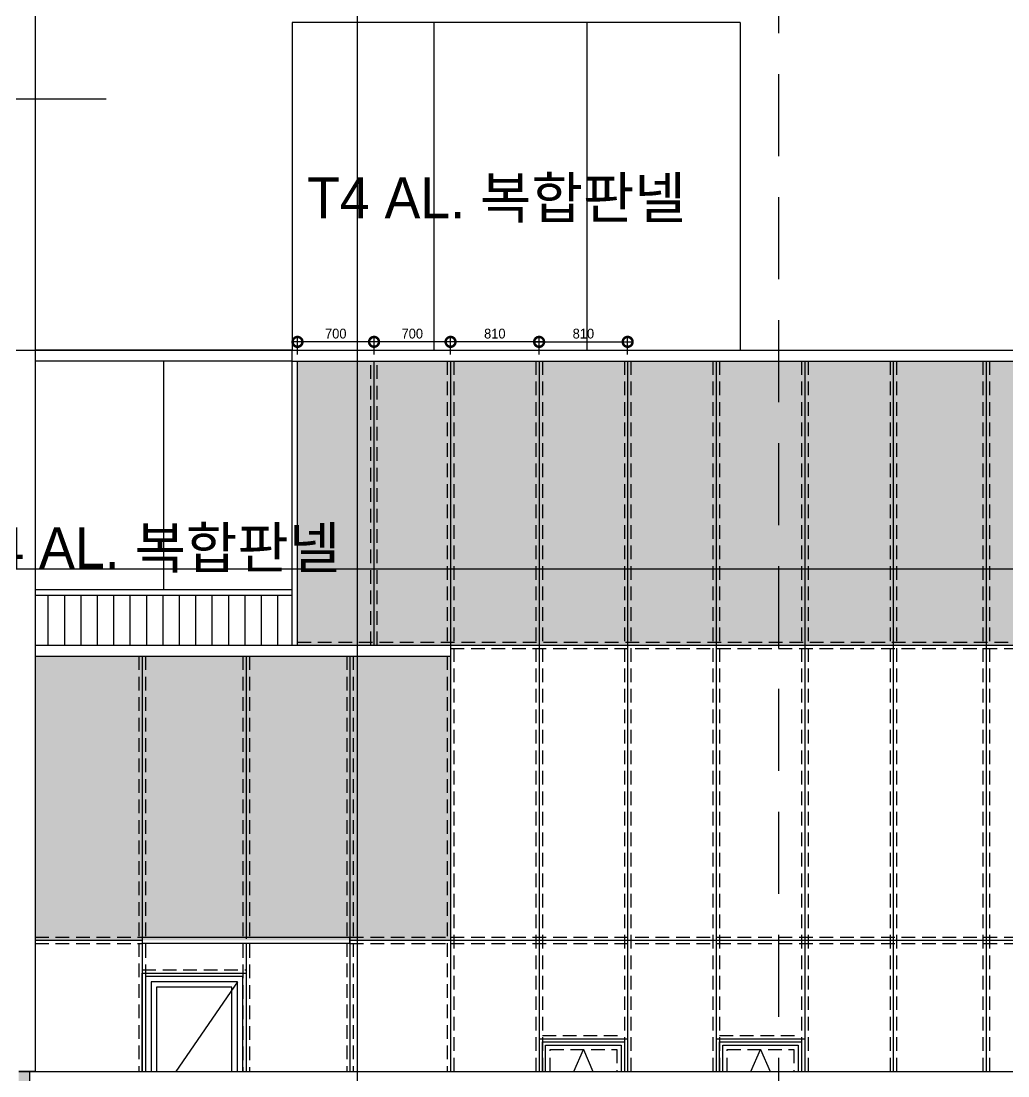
# Model space of a CAD drawing. Extents: x -430745 to 210250, y 0 to 148500.
# Drawn here: x 85817 to 94843, y 46538 to 56191 of the extents above; entities that cross this region are included whole.
import ezdxf
from ezdxf.enums import TextEntityAlignment as Align

# ---------------------------------------------------------------- set-up
doc = ezdxf.new("R2010")
doc.units = 0
doc.header["$LTSCALE"] = 250
doc.header["$MEASUREMENT"] = 0
doc.linetypes.add('DASHED', pattern=[0.75, 0.5, -0.25])
doc.linetypes.add('H1', pattern=[1.5, 1, -0.5])
doc.layers.get('0').update_dxf_attribs({"linetype": 'CONTINUOUS'})
doc.layers.get('Defpoints').update_dxf_attribs({"linetype": 'CONTINUOUS'})
for name, color, linetype in [('A-CEN', 1, 'CONTINUOUS'), ('A-DIM', 7, 'CONTINUOUS'), ('A-DOOR', 4, 'CONTINUOUS'), ('A-ELE-2', 2, 'CONTINUOUS'), ('A-ELE-252', 252, 'CONTINUOUS'), ('A-ELE-254', 254, 'CONTINUOUS'), ('A-ELE-3', 3, 'CONTINUOUS'), ('A-ELE-5', 5, 'CONTINUOUS'), ('A-ELE-7', 7, 'CONTINUOUS'), ('A-ELE-8', 8, 'CONTINUOUS'), ('A-ETC-GLASS HANDRIAL', 5, 'CONTINUOUS'), ('A-SOL-253', 253, 'CONTINUOUS'), ('A-WIN', 4, 'CONTINUOUS'), ('A-WIN-CEN', 1, 'CONTINUOUS'), ('A-WIN-HID', 9, 'DASHED'), ('BOUNDARY_추후 증축', 7, 'H1'), ('X-배면도$0$A-ELE-8 해치', 8, 'CONTINUOUS')]:
    doc.layers.add(name, color=color, linetype=linetype)
doc.layers.add('A-ELE-9', color=9, linetype='CONTINUOUS', lineweight=5)
doc.layers.add('NOPLOT', color=193, linetype='CONTINUOUS', plot=False)
doc.layers.add('NOPLOT-TEXT', color=41, linetype='CONTINUOUS', plot=False)
doc.styles.add('Gtx', font='')
doc.styles.add('X-배면도$0$Gdim', font='')
doc.styles.get('Gtx').set_extended_font_data('Dotum')
doc.styles.get('X-배면도$0$Gdim').set_extended_font_data('Dotum')
doc.dimstyles.new('X-배면도$0$Gdim30', dxfattribs={"dimscale": 30, "dimtxt": 3, "dimasz": 6, "dimexe": 1.5, "dimexo": 2, "dimgap": 1, "dimtad": 1, "dimdec": 0, "dimzin": 0, "dimdsep": 46, "dimlunit": 6, "dimtxsty": 'X-배면도$0$Gdim', "dimblk": 'X-배면도$0$_DotSmall', "dimcen": 1.5, "dimdle": 1.5, "dimclrd": 1, "dimclre": 1, "dimclrt": 256, "dimazin": 0, "dimtfac": 1, "dimtdec": 0, "dimtix": 1, "dimtmove": 2, "dimatfit": 3, "dimldrblk": 'X-배면도$0$_DotSmall', "dimfxl": 1.5, "dimtolj": 1, "dimtzin": 0, "dimlwd": -1, "dimlwe": -1, "dimarcsym": 1})

# ---------------------------------------------------------------- blocks, each defined once
blk = doc.blocks.new('A-CEN-WEST2')
at = {"layer": 'A-CEN'}
for p, q in [((14304910.5, -438071.4), (14304910.5, -330738.1)), ((14240098.5, -403175.9, 0), (14302610.5, -403175.9, 0))]:
    blk.add_line(p, q, dxfattribs=at)
at = {"layer": 'A-CEN', "elevation": 0}
for points in [[(14300110.5, -405475.9), (14386647.6, -405475.9)], [(14300110.5, -407475.9), (14386647.6, -407475.9)]]:
    blk.add_lwpolyline(points, dxfattribs=at)
blk = doc.blocks.new('A$C19a08a30')
at = {"layer": 'A-ELE-7'}
blk.add_line((42700, 8250), (42550, 8250), dxfattribs=at)
blk = doc.blocks.new('X-배면도$0$_DotSmall')
at = {"color": 0, "linetype": 'ByBlock', "const_width": 0.5}
blk.add_lwpolyline([(-0.0625, 0, 1), (0.0625, 0, 1)], format="xyb", close=True, dxfattribs=at)
blk = doc.blocks.new('*D142')
at = {"layer": 'Defpoints', "color": 0, "transparency": 16777216}
for p in [(91365.3, 53255.4), (90555.3, 53078.9, 0), (91365.3, 53078.9, 0)]:
    blk.add_point(p, dxfattribs=at)
at = {"layer": 'NOPLOT', "color": 1, "transparency": 16777216}
for p, q in [((90555.3, 53138.9), (90555.3, 53300.4)), ((91365.3, 53138.9), (91365.3, 53300.4)), ((90510.3, 53255.4), (91410.3, 53255.4))]:
    blk.add_line(p, q, dxfattribs=at)
at = {"layer": 'NOPLOT', "color": 1, "transparency": 16777216, "xscale": 180, "yscale": 180, "zscale": 180, "rotation": 180}
blk.add_blockref('X-배면도$0$_DotSmall', (90555.3, 53255.4), dxfattribs=at)
at = {"layer": 'NOPLOT', "color": 1, "transparency": 16777216, "xscale": 180, "yscale": 180, "zscale": 180}
blk.add_blockref('X-배면도$0$_DotSmall', (91365.3, 53255.4), dxfattribs=at)
at = {"layer": 'NOPLOT', "transparency": 16777216, "insert": (90960.3, 53330.4), "char_height": 90, "attachment_point": 5, "style": 'X-배면도$0$Gdim'}
blk.add_mtext('\\A1;810', dxfattribs=at)
blk = doc.blocks.new('*D143')
at = {"layer": 'Defpoints', "color": 0, "transparency": 16777216}
for p in [(89745.3, 53255.4), (89745.3, 53078.9, 0), (90555.3, 53078.9, 0)]:
    blk.add_point(p, dxfattribs=at)
at = {"layer": 'NOPLOT', "color": 1, "transparency": 16777216}
for p, q in [((89745.3, 53138.9), (89745.3, 53300.4)), ((90555.3, 53138.9), (90555.3, 53300.4)), ((90600.3, 53255.4), (89700.3, 53255.4))]:
    blk.add_line(p, q, dxfattribs=at)
at = {"layer": 'NOPLOT', "color": 1, "transparency": 16777216, "xscale": 180, "yscale": 180, "zscale": 180, "rotation": 180}
blk.add_blockref('X-배면도$0$_DotSmall', (89745.3, 53255.4), dxfattribs=at)
at = {"layer": 'NOPLOT', "color": 1, "transparency": 16777216, "xscale": 180, "yscale": 180, "zscale": 180}
blk.add_blockref('X-배면도$0$_DotSmall', (90555.3, 53255.4), dxfattribs=at)
at = {"layer": 'NOPLOT', "transparency": 16777216, "insert": (90150.3, 53330.4), "char_height": 90, "attachment_point": 5, "style": 'X-배면도$0$Gdim'}
blk.add_mtext('\\A1;810', dxfattribs=at)
blk = doc.blocks.new('*D144')
at = {"layer": 'Defpoints', "color": 0, "transparency": 16777216}
for p in [(89045.3, 53255.4), (89045.3, 53078.9, 0), (89745.3, 53078.9, 0)]:
    blk.add_point(p, dxfattribs=at)
at = {"layer": 'NOPLOT', "color": 1, "transparency": 16777216}
for p, q in [((89045.3, 53138.9), (89045.3, 53300.4)), ((89745.3, 53138.9), (89745.3, 53300.4)), ((89790.3, 53255.4), (89000.3, 53255.4))]:
    blk.add_line(p, q, dxfattribs=at)
at = {"layer": 'NOPLOT', "color": 1, "transparency": 16777216, "xscale": 180, "yscale": 180, "zscale": 180, "rotation": 180}
blk.add_blockref('X-배면도$0$_DotSmall', (89045.3, 53255.4), dxfattribs=at)
at = {"layer": 'NOPLOT', "color": 1, "transparency": 16777216, "xscale": 180, "yscale": 180, "zscale": 180}
blk.add_blockref('X-배면도$0$_DotSmall', (89745.3, 53255.4), dxfattribs=at)
at = {"layer": 'NOPLOT', "transparency": 16777216, "insert": (89395.3, 53330.4), "char_height": 90, "attachment_point": 5, "style": 'X-배면도$0$Gdim'}
blk.add_mtext('\\A1;700', dxfattribs=at)
blk = doc.blocks.new('*D145')
at = {"layer": 'Defpoints', "color": 0, "transparency": 16777216}
for p in [(88345.3, 53255.4), (88345.3, 53078.9, 0), (89045.3, 53078.9, 0)]:
    blk.add_point(p, dxfattribs=at)
at = {"layer": 'NOPLOT', "color": 1, "transparency": 16777216}
for p, q in [((88345.3, 53138.9), (88345.3, 53300.4)), ((89045.3, 53138.9), (89045.3, 53300.4)), ((89090.3, 53255.4), (88300.3, 53255.4))]:
    blk.add_line(p, q, dxfattribs=at)
at = {"layer": 'NOPLOT', "color": 1, "transparency": 16777216, "xscale": 180, "yscale": 180, "zscale": 180, "rotation": 180}
blk.add_blockref('X-배면도$0$_DotSmall', (88345.3, 53255.4), dxfattribs=at)
at = {"layer": 'NOPLOT', "color": 1, "transparency": 16777216, "xscale": 180, "yscale": 180, "zscale": 180}
blk.add_blockref('X-배면도$0$_DotSmall', (89045.3, 53255.4), dxfattribs=at)
at = {"layer": 'NOPLOT', "transparency": 16777216, "insert": (88695.3, 53330.4), "char_height": 90, "attachment_point": 5, "style": 'X-배면도$0$Gdim'}
blk.add_mtext('\\A1;700', dxfattribs=at)

msp = doc.modelspace()

# ---------------------------------------------------------------- hatches: boundary and pattern name
at = {"layer": 'A-ELE-252'}
h = msp.add_hatch(color=256, dxfattribs=at)
h.dxf.hatch_style = 1
h.paths.add_polyline_path([(85895.3, 46578.9), (85795.3, 46578.9), (85795.3, 37030.4), (85895.3, 37027.5)])
at = {"layer": 'A-ELE-254'}
h = msp.add_hatch(color=256, dxfattribs=at)
h.dxf.hatch_style = 1
h.paths.add_polyline_path([(89045.3, 53078.9), (88345.3, 53078.9), (88345.3, 50478.9), (89045.3, 50478.9)])
h.paths.add_polyline_path([(89745.3, 53078.9), (89045.3, 53078.9), (89045.3, 50478.9), (89745.3, 50478.9), (89745.3, 50478.9)])
h.paths.add_polyline_path([(90555.3, 53078.9), (89745.3, 53078.9), (89745.3, 50478.9), (90555.3, 50478.9)])
h.paths.add_polyline_path([(91365.3, 53078.9), (90555.3, 53078.9), (90555.3, 50478.9), (91365.3, 50478.9)])
h.paths.add_polyline_path([(92175.3, 53078.9), (91365.3, 53078.9), (91365.3, 50478.9), (92175.3, 50478.9)])
h.paths.add_polyline_path([(92985.3, 53078.9), (92175.3, 53078.9), (92175.3, 50478.9), (92985.3, 50478.9)])
h.paths.add_polyline_path([(93795.3, 53078.9), (92985.3, 53078.9), (92985.3, 50478.9), (93795.3, 50478.9)])
h.paths.add_polyline_path([(94645.3, 53078.9), (93795.3, 53078.9), (93795.3, 50478.9), (94645.3, 50478.9)])
h.paths.add_polyline_path([(95495.3, 53078.9), (94645.3, 53078.9), (94645.3, 50478.9), (95495.3, 50478.9)])
h.paths.add_polyline_path([(96345.3, 53078.9), (95495.3, 53078.9), (95495.3, 50478.9), (96345.3, 50478.9)])
h.paths.add_polyline_path([(97195.3, 53078.9), (96345.3, 53078.9), (96345.3, 50478.9), (97195.3, 50478.9)])
h.paths.add_polyline_path([(98045.3, 53078.9), (97195.3, 53078.9), (97195.3, 50478.9), (98045.3, 50478.9)])
h.paths.add_polyline_path([(98895.3, 53078.9), (98045.3, 53078.9), (98045.3, 50478.9), (98895.3, 50478.9)])
h.paths.add_polyline_path([(99745.3, 53078.9), (98895.3, 53078.9), (98895.3, 50478.9), (99745.3, 50478.9)])
h.paths.add_polyline_path([(100595.3, 53078.9), (99745.3, 53078.9), (99745.3, 50478.9), (100595.3, 50478.9)])
h.paths.add_polyline_path([(101445.3, 53078.9), (100595.3, 53078.9), (100595.3, 50478.9), (101445.3, 50478.9)])
h.paths.add_polyline_path([(102295.3, 53078.9), (101445.3, 53078.9), (101445.3, 50478.9), (102295.3, 50478.9)])
h.paths.add_polyline_path([(103145.3, 53078.9), (102295.3, 53078.9), (102295.3, 50478.9), (103145.3, 50478.9)])
h.paths.add_polyline_path([(103995.3, 53078.9), (103145.3, 53078.9), (103145.3, 50478.9), (103995.3, 50478.9)])
h.paths.add_polyline_path([(104845.3, 53078.9), (103995.3, 53078.9), (103995.3, 50478.9), (104845.3, 50478.9)])
h.paths.add_polyline_path([(105695.3, 53078.9), (104845.3, 53078.9), (104845.3, 50478.9), (105695.3, 50478.9)])
h.paths.add_polyline_path([(106545.3, 53078.9), (105695.3, 53078.9), (105695.3, 50478.9), (106545.3, 50478.9)])
h.paths.add_polyline_path([(107395.3, 53078.9), (106545.3, 53078.9), (106545.3, 50478.9), (107395.3, 50478.9)])
h.paths.add_polyline_path([(108235.3, 53078.9), (107395.3, 53078.9), (107395.3, 50478.9), (108235.3, 50478.9)])
h.paths.add_polyline_path([(109075.3, 53078.9), (108235.3, 53078.9), (108235.3, 50478.9), (109075.3, 50478.9)])
h.paths.add_polyline_path([(109915.3, 53078.9), (109075.3, 53078.9), (109075.3, 50478.9), (109915.3, 50478.9)])
h.paths.add_polyline_path([(110755.3, 53078.9), (109915.3, 53078.9), (109915.3, 50478.9), (110755.3, 50478.9)])
h.paths.add_polyline_path([(111595.3, 53078.9), (110755.3, 53078.9), (110755.3, 50478.9), (111595.3, 50478.9)])
h.paths.add_polyline_path([(112435.3, 53078.9), (111595.3, 53078.9), (111595.3, 50478.9), (112435.3, 50478.9)])
h.paths.add_polyline_path([(113295.3, 53078.9), (112435.3, 53078.9), (112435.3, 50478.9), (113295.3, 50478.9)])
h = msp.add_hatch(color=256, dxfattribs=at)
h.dxf.hatch_style = 1
h.paths.add_polyline_path([(89745.3, 50378.9), (85945.3, 50378.9), (85945.3, 47778.9), (89745.3, 47778.9)])
at = {"layer": 'X-배면도$0$A-ELE-8 해치'}
h = msp.add_hatch(dxfattribs=at)
h.set_pattern_fill('_USER', color=256, scale=1400, angle=90, pattern_type=0)
h.set_pattern_definition([(90, (92395.2, 56179), (-1400, 9e-14), [])])
h.paths.add_polyline_path([(88295.2, 56178.9), (92395.2, 56178.9), (92395.2, 53178.9), (88295.2, 53178.9)])

# ---------------------------------------------------------------- linework, layer by layer
at = {"layer": 'A-DOOR', "elevation": 0}
for points in [[(86925.3, 46578.9), (86925.3, 47478.9), (87875.3, 47478.9), (87875.3, 46578.9)], [(87845.3, 46578.9), (87845.3, 47448.9), (86955.3, 47448.9), (86955.3, 46578.9)], [(87795.3, 46578.9), (87795.3, 47398.9), (87005.3, 47398.9), (87005.3, 46578.9)], [(87745.3, 46578.9), (87745.3, 47348.9), (87055.3, 47348.9), (87055.3, 46578.9)]]:
    msp.add_lwpolyline(points, dxfattribs=at)
at = {"layer": 'A-ELE-2'}
for p, q in [((85945.3, 84878.9), (85945.3, 46578.9, 0)), ((85795.3, 46578.9), (116195.3, 46578.9, 0))]:
    msp.add_line(p, q, dxfattribs=at)
at = {"layer": 'A-ELE-3'}
for p, q in [((85945.3, 50478.9, 0), (89745.3, 50478.9, 0)), ((89745.3, 50478.9, 0), (89745.3, 46578.9)), ((85945.3, 50378.9, 0), (89745.3, 50378.9, 0))]:
    msp.add_line(p, q, dxfattribs=at)
at = {"layer": 'A-ELE-5'}
for p, q in [((88295.2, 56178.9), (88295.2, 53178.9)), ((92395.2, 56178.9), (88295.2, 56178.9)), ((92395.2, 56178.9), (92395.2, 53178.9))]:
    msp.add_line(p, q, dxfattribs=at)
at = {"layer": 'A-ELE-5', "elevation": 0}
msp.add_lwpolyline([(86925.3, 47753.9), (88825.3, 47753.9), (88825.3, 47803.9), (86925.3, 47803.9)], close=True, dxfattribs=at)
at = {"layer": 'A-ELE-7'}
for p, q in [((88295.3, 50478.9, 0), (88295.3, 53178.9)), ((88295.3, 53178.9), (113295.3, 53178.9, 0)), ((88295.3, 53078.9), (113295.3, 53078.9, 0)), ((88345.3, 50478.9, 0), (88345.3, 53078.9, 0)), ((85895.3, 46578.9), (85895.3, 37028.9))]:
    msp.add_line(p, q, dxfattribs=at)
at = {"layer": 'A-ELE-8'}
for p, q in [((88295.3, 53178.9), (85945.3, 53178.9)), ((88295.3, 53078.9), (85945.3, 53078.9)), ((87120.3, 53078.9, 0), (87120.3, 50988.9, 0))]:
    msp.add_line(p, q, dxfattribs=at)
at = {"layer": 'A-ELE-9'}
msp.add_line((70895.3, 55478.9), (85945.3, 55478.9), dxfattribs=at)
at = {"layer": 'A-ETC-GLASS HANDRIAL'}
for p, q in [((85945.3, 50988.9), (88295.3, 50988.9)), ((85945.3, 50938.9), (88295.3, 50938.9))]:
    msp.add_line(p, q, dxfattribs=at)
at = {"layer": 'A-SOL-253'}
for p, q in [((86062.8, 50938.9), (86062.8, 50478.9)), ((86212.8, 50938.9), (86212.8, 50478.9)), ((86362.8, 50938.9), (86362.8, 50478.9)), ((86512.8, 50938.9), (86512.8, 50478.9)), ((86662.8, 50938.9), (86662.8, 50478.9)), ((86812.8, 50938.9), (86812.8, 50478.9)), ((86962.8, 50938.9), (86962.8, 50478.9)), ((87112.8, 50938.9), (87112.8, 50478.9)), ((87262.8, 50938.9), (87262.8, 50478.9)), ((87412.8, 50938.9), (87412.8, 50478.9)), ((87562.8, 50938.9), (87562.8, 50478.9)), ((87712.8, 50938.9), (87712.8, 50478.9)), ((87862.8, 50938.9), (87862.8, 50478.9)), ((88012.8, 50938.9), (88012.8, 50478.9)), ((88162.8, 50938.9), (88162.8, 50478.9))]:
    msp.add_line(p, q, dxfattribs=at)
at = {"layer": 'A-WIN'}
for p, q in [((89045.3, 50478.9, 0), (89045.3, 53078.9, 0)), ((89745.3, 53078.9, 0), (89745.3, 50478.9, 0)), ((90555.3, 53078.9, 0), (90555.3, 46578.9, 0)), ((91365.3, 53078.9, 0), (91365.3, 46578.9, 0)), ((91365.3, 53078.9, 0), (91365.3, 46578.9, 0)), ((92175.3, 53078.9, 0), (92175.3, 46578.9, 0)), ((92985.3, 53078.9, 0), (92985.3, 46578.9, 0)), ((93795.3, 53078.9), (93795.3, 46578.9)), ((94645.3, 53078.9), (94645.3, 46578.9)), ((89745.3, 50478.9, 0), (113295.3, 50478.9)), ((86925.3, 50378.9, 0), (86925.3, 46578.9, 0)), ((87875.3, 50378.9, 0), (87875.3, 47793.9, 0)), ((88825.3, 50378.9, 0), (88825.3, 46578.9, 0)), ((85945.3, 47778.9), (86925.3, 47778.9)), ((87875.3, 47743.9, 0), (87875.3, 46578.9, 0)), ((88825.3, 47778.9), (89745.3, 47778.9)), ((89745.3, 47778.9), (113295.3, 47778.9)), ((86925.3, 47478.9), (87875.3, 47478.9)), ((90555.3, 46878.9), (91365.3, 46878.9)), ((92175.3, 46878.9), (92985.3, 46878.9))]:
    msp.add_line(p, q, dxfattribs=at)
at = {"layer": 'A-WIN', "elevation": 0}
for points in [[(90585.3, 46578.9), (90585.3, 46848.9), (91335.3, 46848.9), (91335.3, 46578.9)], [(90615.3, 46578.9), (90615.3, 46818.9), (91305.3, 46818.9), (91305.3, 46578.9)], [(92205.3, 46578.9), (92205.3, 46848.9), (92955.3, 46848.9), (92955.3, 46578.9)], [(92235.3, 46578.9), (92235.3, 46818.9), (92925.3, 46818.9), (92925.3, 46578.9)]]:
    msp.add_lwpolyline(points, dxfattribs=at)
at = {"layer": 'A-WIN', "color": 1, "elevation": 0}
for points in [[(90873.1, 46578.9), (90960.3, 46778.9), (91047.4, 46578.9)], [(92493.1, 46578.9), (92580.3, 46778.9), (92667.4, 46578.9)]]:
    msp.add_lwpolyline(points, dxfattribs=at)
at = {"layer": 'A-WIN-CEN', "elevation": 0}
msp.add_lwpolyline([(87795.3, 47398.9), (87231.9, 46578.9)], dxfattribs=at)
at = {"layer": 'A-WIN-HID'}
for p, q in [((89015.3, 50478.9, 0), (89015.3, 53078.9, 0)), ((89075.3, 50478.9, 0), (89075.3, 53078.9, 0)), ((89715.3, 53078.9, 0), (89715.3, 50478.9, 0)), ((89775.3, 53078.9, 0), (89775.3, 46578.9)), ((90525.3, 53078.9, 0), (90525.3, 46578.9, 0)), ((90585.3, 53078.9, 0), (90585.3, 46578.9, 0)), ((91335.3, 53078.9, 0), (91335.3, 46578.9, 0)), ((91395.3, 53078.9, 0), (91395.3, 46578.9, 0)), ((92145.3, 53078.9, 0), (92145.3, 46578.9, 0)), ((92205.3, 53078.9, 0), (92205.3, 46578.9, 0)), ((92955.3, 53078.9, 0), (92955.3, 46578.9, 0)), ((93015.3, 53078.9, 0), (93015.3, 46578.9, 0)), ((93765.3, 53078.9), (93765.3, 46578.9)), ((93825.3, 53078.9), (93825.3, 46578.9)), ((94615.3, 53078.9), (94615.3, 46578.9)), ((94675.3, 53078.9), (94675.3, 46578.9)), ((88345.3, 50508.9, 0), (113295.3, 50508.9)), ((89745.3, 50448.9, 0), (113295.3, 50448.9)), ((86895.3, 50378.9, 0), (86895.3, 46578.9, 0)), ((86955.3, 50378.9, 0), (86955.3, 47793.9, 0)), ((87845.3, 50378.9, 0), (87845.3, 47793.9, 0)), ((87905.3, 50378.9, 0), (87905.3, 47793.9, 0)), ((88795.3, 50378.9, 0), (88795.3, 46578.9, 0)), ((88855.3, 50378.9, 0), (88855.3, 46578.9, 0)), ((89715.3, 50378.9, 0), (89715.3, 46578.9)), ((85945.3, 47808.9), (86925.3, 47808.9)), ((88825.3, 47808.9), (89745.3, 47808.9)), ((89745.3, 47808.9), (113295.3, 47808.9)), ((85945.3, 47748.9), (86925.3, 47748.9)), ((86955.3, 47743.9, 0), (86955.3, 46578.9, 0)), ((87845.3, 47743.9, 0), (87845.3, 46578.9, 0)), ((87905.3, 47743.9, 0), (87905.3, 46578.9, 0)), ((88825.3, 47748.9), (89745.3, 47748.9)), ((89745.3, 47748.9), (113295.3, 47748.9)), ((86925.3, 47508.9), (87875.3, 47508.9)), ((90585.3, 46908.9), (91335.3, 46908.9)), ((92205.3, 46908.9), (92955.3, 46908.9))]:
    msp.add_line(p, q, dxfattribs=at)
at = {"layer": 'A-WIN-HID', "elevation": 0}
for points in [[(90655.3, 46578.9), (90655.3, 46778.9), (91265.3, 46778.9), (91265.3, 46578.9)], [(92275.3, 46578.9), (92275.3, 46778.9), (92885.3, 46778.9), (92885.3, 46578.9)]]:
    msp.add_lwpolyline(points, dxfattribs=at)
at = {"layer": 'BOUNDARY_추후 증축', "ltscale": 3, "elevation": 0}
msp.add_lwpolyline([(43445.3, 37428.9), (43445.3, 65828.9), (92745.3, 65828.9), (92745.3, 37028.9)], dxfattribs=at)

# ---------------------------------------------------------------- block references
at = {"layer": 'A-DIM'}
msp.add_blockref('A-CEN-WEST2', (-14216015.2, 458654.8), dxfattribs=at)
at = {"layer": 'A-ELE-8'}
msp.add_blockref('A$C19a08a30', (43245.3, 38328.9), dxfattribs=at)

# ---------------------------------------------------------------- texts
at = {"layer": 'NOPLOT-TEXT', "linetype": 'Continuous', "style": 'Gtx'}
for p in [(88433.1, 54574), (85272.4, 51371.5)]:
    msp.add_text('T4 AL. 복합판넬', height=375, rotation=360, dxfattribs=at).set_placement(p, align=Align.MIDDLE_LEFT)

# ---------------------------------------------------------------- dimensions: what is measured, and where the dimension line sits
at = {"layer": 'NOPLOT'}
for base, p1, p2, picture, middle in [((88345.3, 53255.4), (89045.3, 53078.9, 0), (88345.3, 53078.9, 0), '*D145', (88695.3, 53330.4)), ((89045.3, 53255.4), (89745.3, 53078.9, 0), (89045.3, 53078.9, 0), '*D144', (89395.3, 53330.4)), ((89745.3, 53255.4), (90555.3, 53078.9, 0), (89745.3, 53078.9, 0), '*D143', (90150.3, 53330.4)), ((91365.3, 53255.4), (90555.3, 53078.9, 0), (91365.3, 53078.9, 0), '*D142', (90960.3, 53330.4))]:
    dim = msp.add_linear_dim(base=base, p1=p1, p2=p2, dimstyle='X-배면도$0$Gdim30', dxfattribs=at)
    dim.commit()
    dim.dimension.update_dxf_attribs({"geometry": picture, "text_midpoint": middle})

doc.saveas('drawing.dxf')
